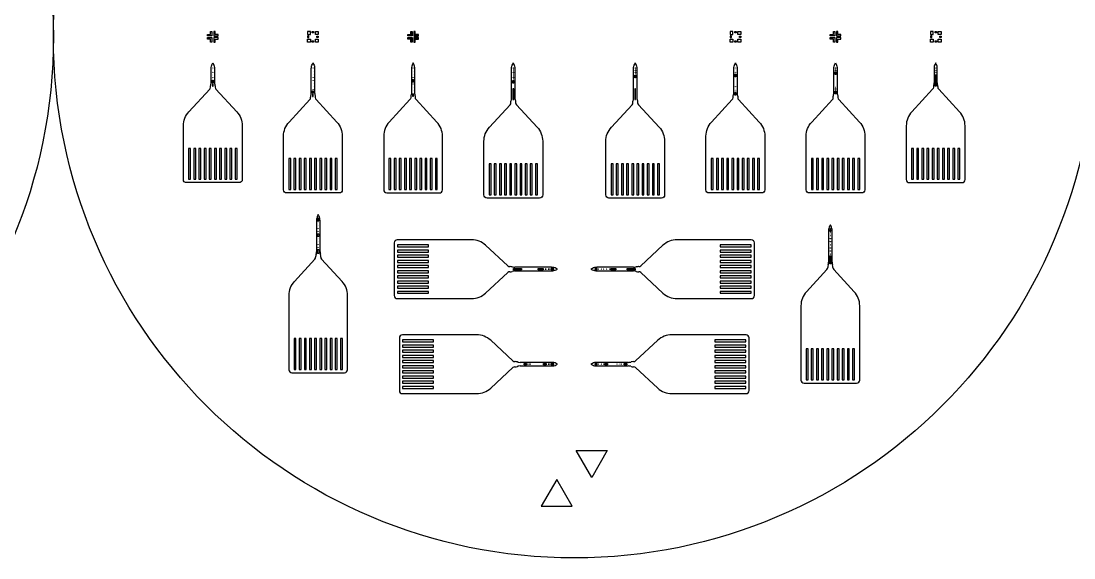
# Model space of a CAD drawing. Header units: millimetres. Extents: x 0 to 404, y 0 to 120.
# Drawn here: x 198.9 to 300.9, y 0 to 52 of the extents above; entities that cross this region are included whole.
import ezdxf

# ---------------------------------------------------------------- set-up
doc = ezdxf.new("R2010")
doc.units = ezdxf.units.MM
for name, color, linetype in [('2nd Metal', 220, 'Continuous'), ('Aligner3', 210, 'Continuous'), ('PI', 4, 'Continuous')]:
    doc.layers.add(name, color=color, linetype=linetype)

msp = doc.modelspace()

# ---------------------------------------------------------------- hatches: boundary and pattern name
at = {"layer": 'Aligner3'}
h = msp.add_hatch(color=256, dxfattribs=at)
h.dxf.hatch_style = 1
h.paths.add_polyline_path([(237.09, 51.02), (236.96, 51.02), (236.96, 50.58), (237.39, 50.58), (237.39, 50.72), (237.09, 50.72)])
h.paths.add_polyline_path([(236.79, 51.02), (236.66, 51.02), (236.66, 50.72), (236.36, 50.72), (236.36, 50.58), (236.79, 50.58)])
h.paths.add_polyline_path([(236.79, 50.42), (236.36, 50.42), (236.36, 50.28), (236.66, 50.28), (236.66, 49.98), (236.79, 49.98)])
h.paths.add_polyline_path([(237.39, 50.42), (236.96, 50.42), (236.96, 49.98), (237.09, 49.98), (237.09, 50.28), (237.39, 50.28)])

# ---------------------------------------------------------------- linework, layer by layer
at = {"layer": '2nd Metal'}
msp.add_circle((151.5, 50.5), 50.5, dxfattribs=at)
at = {"layer": 'Aligner3'}
for points in [[(217.24, 51.02), (217.37, 51.02), (217.37, 50.58), (216.94, 50.58), (216.94, 50.72), (217.24, 50.72)], [(217.37, 49.98), (217.24, 49.98), (217.24, 50.28), (216.94, 50.28), (216.94, 50.42), (217.37, 50.42)], [(217.97, 50.58), (217.97, 50.72), (217.67, 50.72), (217.67, 51.02), (217.54, 51.02), (217.54, 50.58)], [(217.54, 49.98), (217.67, 49.98), (217.67, 50.28), (217.97, 50.28), (217.97, 50.42), (217.54, 50.42)], [(226.65, 51.02), (226.65, 50.73), (226.93, 50.73), (226.93, 51.02)], [(226.78, 50.57), (226.65, 50.57), (226.65, 50.43), (226.78, 50.43)], [(226.65, 49.98), (226.65, 50.27), (226.93, 50.27), (226.93, 49.98)], [(227.1, 50.88), (227.1, 51.02), (227.23, 51.02), (227.23, 50.88)], [(227.17, 49.98), (227.1, 49.98), (227.1, 50.12), (227.23, 50.12), (227.23, 49.98)], [(227.68, 51.02), (227.68, 50.73), (227.4, 50.73), (227.4, 51.02)], [(227.68, 49.98), (227.4, 49.98), (227.4, 50.27), (227.68, 50.27)], [(227.55, 50.57), (227.68, 50.57), (227.68, 50.43), (227.55, 50.43)], [(236.66, 51.02), (236.79, 51.02), (236.79, 50.58), (236.36, 50.58), (236.36, 50.72), (236.66, 50.72)], [(236.79, 49.98), (236.66, 49.98), (236.66, 50.28), (236.36, 50.28), (236.36, 50.42), (236.79, 50.42)], [(237.39, 50.58), (237.39, 50.72), (237.09, 50.72), (237.09, 51.02), (236.96, 51.02), (236.96, 50.58)], [(236.96, 49.98), (237.09, 49.98), (237.09, 50.28), (237.39, 50.28), (237.39, 50.42), (236.96, 50.42)], [(267.61, 51.02), (267.61, 50.73), (267.89, 50.73), (267.89, 51.02)], [(267.74, 50.57), (267.61, 50.57), (267.61, 50.43), (267.74, 50.43)], [(267.61, 49.98), (267.61, 50.27), (267.89, 50.27), (267.89, 49.98)], [(268.06, 50.88), (268.06, 51.02), (268.19, 51.02), (268.19, 50.88)], [(268.12, 49.98), (268.06, 49.98), (268.06, 50.12), (268.19, 50.12), (268.19, 49.98)], [(268.64, 51.02), (268.64, 50.73), (268.36, 50.73), (268.36, 51.02)], [(268.64, 49.98), (268.36, 49.98), (268.36, 50.27), (268.64, 50.27)], [(268.51, 50.57), (268.64, 50.57), (268.64, 50.43), (268.51, 50.43)], [(277.62, 51.02), (277.75, 51.02), (277.75, 50.58), (277.32, 50.58), (277.32, 50.72), (277.62, 50.72)], [(277.75, 49.98), (277.62, 49.98), (277.62, 50.28), (277.32, 50.28), (277.32, 50.42), (277.75, 50.42)], [(278.35, 50.58), (278.35, 50.72), (278.05, 50.72), (278.05, 51.02), (277.92, 51.02), (277.92, 50.58)], [(277.92, 49.98), (278.05, 49.98), (278.05, 50.28), (278.35, 50.28), (278.35, 50.42), (277.92, 50.42)], [(287.03, 51.02), (287.03, 50.73), (287.31, 50.73), (287.31, 51.02)], [(287.16, 50.57), (287.03, 50.57), (287.03, 50.43), (287.16, 50.43)], [(287.03, 49.98), (287.03, 50.27), (287.31, 50.27), (287.31, 49.98)], [(287.48, 50.88), (287.48, 51.02), (287.61, 51.02), (287.61, 50.88)], [(287.55, 49.98), (287.48, 49.98), (287.48, 50.12), (287.61, 50.12), (287.61, 49.98)], [(288.06, 51.02), (288.06, 50.73), (287.78, 50.73), (287.78, 51.02)], [(288.06, 49.98), (287.78, 49.98), (287.78, 50.27), (288.06, 50.27)], [(287.93, 50.57), (288.06, 50.57), (288.06, 50.43), (287.93, 50.43)], [(255.7, 10.4), (254.2, 7.8), (252.7, 10.4)], [(252.3, 5), (250.8, 7.6), (249.3, 5)]]:
    msp.add_lwpolyline(points, close=True, dxfattribs=at)
at = {"layer": 'PI'}
for p, q in [((227.5, 32.7), (227.5, 29.65)), ((227.67, 33.29), (227.6, 33.15)), ((227.74, 33.15), (227.67, 33.29)), ((227.85, 29.65), (227.85, 32.7)), ((277.15, 31.7), (277.15, 28.65)), ((277.33, 32.29), (277.26, 32.15)), ((277.4, 32.15), (277.33, 32.29)), ((277.5, 28.65), (277.5, 31.7)), ((242.54, 30.83), (235.34, 30.83)), ((269.66, 30.83), (262.46, 30.83)), ((235.04, 30.53), (235.04, 25.43)), ((246.05, 28.31), (243.9, 30.3)), ((261.1, 30.3), (258.95, 28.31)), ((269.96, 25.43), (269.96, 30.53)), ((227.34, 28.95), (225.36, 26.79)), ((227.42, 29.17), (227.42, 29.15)), ((227.47, 29.43), (227.46, 29.39)), ((227.89, 29.39), (227.88, 29.43)), ((227.92, 29.15), (227.92, 29.17)), ((229.99, 26.8), (228, 28.95)), ((243.9, 25.67), (246.05, 27.65)), ((246.27, 28.23), (246.25, 28.23)), ((246.25, 27.73), (246.27, 27.73)), ((246.53, 28.19), (246.5, 28.2)), ((246.5, 27.77), (246.53, 27.78)), ((250.3, 28.16), (246.75, 28.16)), ((246.75, 27.81), (250.3, 27.81)), ((250.89, 27.98), (250.75, 28.05)), ((250.75, 27.91), (250.89, 27.98)), ((254.25, 28.05), (254.11, 27.98)), ((254.11, 27.98), (254.25, 27.91)), ((258.25, 28.16), (254.7, 28.16)), ((254.7, 27.81), (258.25, 27.81)), ((258.5, 28.2), (258.47, 28.19)), ((258.47, 27.78), (258.5, 27.77)), ((258.75, 28.23), (258.73, 28.23)), ((258.73, 27.73), (258.75, 27.73)), ((258.95, 27.65), (261.1, 25.67)), ((277, 27.95), (275.01, 25.79)), ((277.08, 28.17), (277.08, 28.15)), ((277.12, 28.43), (277.11, 28.39)), ((277.54, 28.39), (277.53, 28.43)), ((277.58, 28.15), (277.58, 28.17)), ((279.64, 25.8), (277.66, 27.95)), ((224.82, 25.44), (224.82, 18.24)), ((230.52, 18.24), (230.52, 25.44)), ((235.34, 25.13), (242.54, 25.13)), ((262.46, 25.13), (269.66, 25.13)), ((274.48, 24.44), (274.48, 17.24)), ((280.18, 17.24), (280.18, 24.44)), ((243.04, 21.62), (235.84, 21.62)), ((269.16, 21.62), (261.96, 21.62)), ((235.54, 21.32), (235.54, 16.22)), ((246.55, 19.1), (244.4, 21.09)), ((260.6, 21.09), (258.45, 19.1)), ((269.46, 16.22), (269.46, 21.32)), ((244.4, 16.46), (246.55, 18.44)), ((246.77, 19.02), (246.75, 19.02)), ((246.75, 18.52), (246.77, 18.52)), ((247.03, 18.98), (247, 18.99)), ((247, 18.56), (247.03, 18.57)), ((250.3, 18.95), (247.25, 18.95)), ((247.25, 18.6), (250.3, 18.6)), ((250.89, 18.77), (250.75, 18.84)), ((250.75, 18.7), (250.89, 18.77)), ((254.25, 18.84), (254.11, 18.77)), ((254.11, 18.77), (254.25, 18.7)), ((257.75, 18.95), (254.7, 18.95)), ((254.7, 18.6), (257.75, 18.6)), ((258, 18.99), (257.97, 18.98)), ((257.97, 18.57), (258, 18.56)), ((258.25, 19.02), (258.23, 19.02)), ((258.23, 18.52), (258.25, 18.52)), ((258.45, 18.44), (260.6, 16.46)), ((225.12, 17.94), (230.22, 17.94)), ((274.78, 16.94), (279.88, 16.94)), ((235.84, 15.92), (243.04, 15.92)), ((261.96, 15.92), (269.16, 15.92))]:
    msp.add_line(p, q, dxfattribs=at)
for points in [[(217.68, 45.61, 0.189272), (217.76, 45.41), (219.77, 43.24, -0.189272), (220.31, 41.88), (220.31, 36.67, -0.414214), (220, 36.37), (214.91, 36.37, -0.414214), (214.6, 36.67), (214.6, 41.87, -0.188939), (215.14, 43.23), (217.15, 45.41, 0.188939), (217.23, 45.61), (217.23, 45.63, -0.063678), (217.25, 45.82), (217.27, 45.88, 0.063678), (217.29, 46.07), (217.29, 47.42, -0.116434), (217.4, 47.86), (217.45, 47.97), (217.51, 47.86, -0.116434), (217.62, 47.42), (217.62, 46.07, 0.063678), (217.64, 45.88), (217.66, 45.82, -0.063678), (217.68, 45.63)], [(227.39, 44.61, 0.189272), (227.47, 44.41), (229.48, 42.24, -0.189272), (230.01, 40.88), (230.01, 35.67, -0.414214), (229.71, 35.37), (224.62, 35.37, -0.414214), (224.31, 35.67), (224.31, 40.87, -0.188939), (224.85, 42.23), (226.86, 44.41, 0.188939), (226.94, 44.61), (226.94, 44.63, -0.063678), (226.96, 44.82), (226.98, 44.88, 0.063678), (227, 45.07), (227, 47.42, -0.116434), (227.11, 47.86), (227.17, 47.97), (227.22, 47.86, -0.116434), (227.33, 47.42), (227.33, 45.07, 0.063678), (227.35, 44.88), (227.37, 44.82, -0.063678), (227.39, 44.63)], [(239.72, 35.67), (239.72, 40.88, 0.189272), (239.19, 42.24), (237.18, 44.41, -0.189272), (237.1, 44.61), (237.1, 44.63, 0.063678), (237.08, 44.82), (237.06, 44.88, -0.063678), (237.04, 45.07), (237.04, 47.42, 0.116434), (236.93, 47.86), (236.88, 47.97), (236.82, 47.86, 0.116434), (236.71, 47.42), (236.71, 45.07, -0.063678), (236.69, 44.88), (236.67, 44.82, 0.063678), (236.65, 44.63), (236.65, 44.61, -0.188939), (236.57, 44.41), (234.56, 42.23, 0.188939), (234.03, 40.87), (234.03, 35.67, 0.414214), (234.32, 35.37), (239.42, 35.37, 0.414214)], [(246.81, 44.11, 0.189272), (246.89, 43.91), (248.9, 41.74, -0.189272), (249.44, 40.38), (249.44, 35.17, -0.414214), (249.13, 34.87), (244.04, 34.87, -0.414214), (243.74, 35.17), (243.74, 40.37, -0.188939), (244.27, 41.73), (246.28, 43.91, 0.188939), (246.36, 44.11), (246.36, 44.13, -0.063678), (246.38, 44.32), (246.4, 44.38, 0.063678), (246.42, 44.57), (246.42, 47.42, -0.116434), (246.53, 47.86), (246.59, 47.97), (246.64, 47.86, -0.116434), (246.75, 47.42), (246.75, 44.57, 0.063678), (246.77, 44.38), (246.79, 44.32, -0.063678), (246.81, 44.13)], [(258.64, 44.11, 0.189272), (258.72, 43.91), (260.73, 41.74, -0.189272), (261.26, 40.38), (261.26, 35.17, -0.414214), (260.96, 34.87), (255.86, 34.87, -0.414214), (255.56, 35.17), (255.56, 40.37, -0.188939), (256.1, 41.73), (258.11, 43.91, 0.188939), (258.19, 44.11), (258.19, 44.13, -0.063678), (258.21, 44.32), (258.23, 44.38, 0.063678), (258.25, 44.57), (258.25, 47.42, -0.116434), (258.36, 47.86), (258.42, 47.97), (258.47, 47.86, -0.116434), (258.57, 47.42), (258.57, 44.57, 0.063678), (258.6, 44.38), (258.62, 44.32, -0.063678), (258.64, 44.13)], [(268.35, 44.61, 0.189272), (268.43, 44.41), (270.44, 42.24, -0.189272), (270.97, 40.88), (270.97, 35.67, -0.414214), (270.67, 35.37), (265.57, 35.37, -0.414214), (265.27, 35.67), (265.27, 40.87, -0.188939), (265.81, 42.23), (267.82, 44.41, 0.188939), (267.9, 44.61), (267.9, 44.63, -0.063678), (267.92, 44.82), (267.94, 44.88, 0.063678), (267.96, 45.07), (267.96, 47.42, -0.116434), (268.07, 47.86), (268.12, 47.97), (268.18, 47.86, -0.116434), (268.29, 47.42), (268.29, 45.07, 0.063678), (268.31, 44.88), (268.33, 44.82, -0.063678), (268.35, 44.63)], [(278.06, 44.61, 0.189272), (278.14, 44.41), (280.15, 42.24, -0.189272), (280.68, 40.88), (280.68, 35.67, -0.414214), (280.38, 35.37), (275.29, 35.37, -0.414214), (274.98, 35.67), (274.98, 40.87, -0.188939), (275.52, 42.23), (277.53, 44.41, 0.188939), (277.61, 44.61), (277.61, 44.63, -0.063678), (277.63, 44.82), (277.65, 44.88, 0.063678), (277.67, 45.07), (277.67, 47.42, -0.116434), (277.78, 47.86), (277.83, 47.97), (277.89, 47.86, -0.116434), (278, 47.42), (278, 45.07, 0.063678), (278.02, 44.88), (278.04, 44.82, -0.063678), (278.06, 44.63)], [(287.77, 45.61), (287.77, 45.63, 0.063678), (287.75, 45.82), (287.73, 45.88, -0.063678), (287.7, 46.07), (287.7, 47.42, 0.116434), (287.6, 47.86), (287.55, 47.97), (287.49, 47.86, 0.116434), (287.38, 47.42), (287.38, 46.07, -0.063678), (287.36, 45.88), (287.34, 45.82, 0.063678), (287.32, 45.63), (287.32, 45.61, -0.188939), (287.24, 45.41), (285.23, 43.23, 0.188939), (284.69, 41.87), (284.69, 36.67, 0.414214), (285, 36.37), (290.09, 36.37, 0.414214), (290.39, 36.67), (290.39, 41.88, 0.189272), (289.86, 43.24), (287.85, 45.41, -0.189272)], [(227.73, 32.7, 0.059908), (227.7, 32.91), (227.64, 32.91, 0.059908), (227.62, 32.7), (227.62, 32.67), (227.73, 32.67)], [(277.38, 31.7, 0.059908), (277.36, 31.91), (277.3, 31.91, 0.059908), (277.27, 31.7), (277.27, 31.67), (277.38, 31.67)], [(250.27, 27.93), (250.3, 27.93, 0.059908), (250.51, 27.95), (250.51, 28.01, 0.059908), (250.3, 28.04), (250.27, 28.04)], [(254.73, 28.04), (254.7, 28.04, 0.059908), (254.49, 28.01), (254.49, 27.95, 0.059908), (254.7, 27.93), (254.73, 27.93)], [(250.27, 18.72), (250.3, 18.72, 0.059908), (250.51, 18.74), (250.51, 18.8, 0.059908), (250.3, 18.83), (250.27, 18.83)], [(254.73, 18.83), (254.7, 18.83, 0.059908), (254.49, 18.8), (254.49, 18.74, 0.059908), (254.7, 18.72), (254.73, 18.72)]]:
    msp.add_lwpolyline(points, format="xyb", close=True, dxfattribs=at)
for points in [[(217.46, 47.47), (217.46, 47.48), (217.47, 47.48), (217.47, 47.47)], [(217.46, 47.32), (217.46, 47.33), (217.47, 47.33), (217.47, 47.32)], [(217.46, 47.17), (217.46, 47.18), (217.47, 47.18), (217.47, 47.17)], [(217.46, 47.02), (217.46, 47.03), (217.47, 47.03), (217.47, 47.02)], [(227.17, 47.47), (227.17, 47.48), (227.18, 47.48), (227.18, 47.47)], [(227.17, 47.17), (227.17, 47.18), (227.18, 47.18), (227.18, 47.17)], [(236.88, 47.47), (236.88, 47.48), (236.89, 47.48), (236.89, 47.47)], [(236.88, 47.17), (236.88, 47.18), (236.89, 47.18), (236.89, 47.17)], [(246.59, 47.47), (246.59, 47.48), (246.6, 47.48), (246.6, 47.47)], [(246.59, 47.32), (246.59, 47.33), (246.6, 47.33), (246.6, 47.32)], [(246.59, 47.17), (246.59, 47.18), (246.6, 47.18), (246.6, 47.17)], [(246.59, 47.02), (246.59, 47.03), (246.6, 47.03), (246.6, 47.02)], [(258.42, 47.47), (258.42, 47.48), (258.43, 47.48), (258.43, 47.47)], [(258.42, 47.39), (258.42, 47.4), (258.43, 47.4), (258.43, 47.39)], [(258.42, 47.32), (258.42, 47.33), (258.43, 47.33), (258.43, 47.32)], [(258.42, 47.24), (258.42, 47.25), (258.43, 47.25), (258.43, 47.24)], [(258.42, 47.17), (258.42, 47.18), (258.43, 47.18), (258.43, 47.17)], [(258.42, 47.09), (258.42, 47.1), (258.43, 47.1), (258.43, 47.09)], [(258.42, 47.02), (258.42, 47.03), (258.43, 47.03), (258.43, 47.02)], [(268.13, 47.47), (268.13, 47.48), (268.14, 47.48), (268.14, 47.47)], [(268.13, 47.32), (268.13, 47.33), (268.14, 47.33), (268.14, 47.32)], [(268.13, 47.17), (268.13, 47.18), (268.14, 47.18), (268.14, 47.17)], [(268.13, 47.02), (268.13, 47.03), (268.14, 47.03), (268.14, 47.02)], [(277.8, 47.1), (277.88, 47.1), (277.88, 46.85), (277.8, 46.85)], [(277.84, 47.47), (277.84, 47.48), (277.85, 47.48), (277.85, 47.47)], [(277.84, 47.39), (277.84, 47.4), (277.85, 47.4), (277.85, 47.39)], [(277.84, 47.32), (277.84, 47.33), (277.85, 47.33), (277.85, 47.32)], [(277.84, 47.24), (277.84, 47.25), (277.85, 47.25), (277.85, 47.24)], [(287.55, 47.48), (287.56, 47.48), (287.56, 47.47), (287.55, 47.47)], [(287.55, 47.4), (287.56, 47.4), (287.56, 47.39), (287.55, 47.39)], [(287.55, 47.33), (287.56, 47.33), (287.56, 47.32), (287.55, 47.32)], [(287.55, 47.25), (287.56, 47.25), (287.56, 47.24), (287.55, 47.24)], [(287.55, 47.18), (287.56, 47.18), (287.56, 47.17), (287.55, 47.17)], [(287.55, 47.1), (287.56, 47.1), (287.56, 47.09), (287.55, 47.09)], [(287.55, 47.03), (287.56, 47.03), (287.56, 47.02), (287.55, 47.02)], [(217.41, 46.05), (217.41, 46.3), (217.49, 46.3), (217.49, 46.05)], [(217.41, 45.98), (217.41, 45.73), (217.49, 45.73), (217.49, 45.98)], [(217.46, 46.87), (217.46, 46.88), (217.47, 46.88), (217.47, 46.87)], [(217.46, 46.72), (217.46, 46.73), (217.47, 46.73), (217.47, 46.72)], [(217.46, 46.57), (217.46, 46.58), (217.47, 46.58), (217.47, 46.57)], [(217.46, 46.42), (217.46, 46.43), (217.47, 46.43), (217.47, 46.42)], [(227.17, 46.87), (227.17, 46.88), (227.18, 46.88), (227.18, 46.87)], [(227.17, 46.57), (227.17, 46.58), (227.18, 46.58), (227.18, 46.57)], [(227.17, 46.27), (227.17, 46.28), (227.18, 46.28), (227.18, 46.27)], [(227.17, 45.97), (227.17, 45.98), (227.18, 45.98), (227.18, 45.97)], [(236.83, 46.1), (236.83, 46.35), (236.91, 46.35), (236.91, 46.1)], [(236.88, 46.87), (236.88, 46.88), (236.89, 46.88), (236.89, 46.87)], [(236.88, 46.57), (236.88, 46.58), (236.89, 46.58), (236.89, 46.57)], [(246.55, 46), (246.55, 46.25), (246.63, 46.25), (246.63, 46)], [(246.59, 46.87), (246.59, 46.88), (246.6, 46.88), (246.6, 46.87)], [(246.59, 46.72), (246.59, 46.73), (246.6, 46.73), (246.6, 46.72)], [(246.59, 46.57), (246.59, 46.58), (246.6, 46.58), (246.6, 46.57)], [(246.59, 46.42), (246.59, 46.43), (246.6, 46.43), (246.6, 46.42)], [(258.37, 46.52), (258.37, 46.77), (258.45, 46.77), (258.45, 46.52)], [(258.42, 46.94), (258.42, 46.95), (258.43, 46.95), (258.43, 46.94)], [(268.08, 46.63), (268.08, 46.88), (268.16, 46.88), (268.16, 46.63)], [(287.5, 46.57), (287.5, 46.82), (287.58, 46.82), (287.58, 46.57)], [(287.5, 45.73), (287.5, 46.45), (287.58, 46.45), (287.58, 45.73)], [(287.55, 46.95), (287.56, 46.95), (287.56, 46.94), (287.55, 46.94)], [(227.12, 45.02), (227.12, 45.27), (227.2, 45.27), (227.2, 45.02)], [(227.12, 44.97), (227.12, 44.72), (227.2, 44.72), (227.2, 44.97)], [(227.17, 45.67), (227.17, 45.68), (227.18, 45.68), (227.18, 45.67)], [(227.17, 45.37), (227.17, 45.38), (227.18, 45.38), (227.18, 45.37)], [(236.83, 44.93), (236.83, 44.73), (236.91, 44.73), (236.91, 44.93)], [(236.88, 45.92), (236.88, 45.93), (236.89, 45.93), (236.89, 45.92)], [(236.88, 45.62), (236.88, 45.63), (236.89, 45.63), (236.89, 45.62)], [(236.88, 45.32), (236.88, 45.33), (236.89, 45.33), (236.89, 45.32)], [(236.88, 45.02), (236.88, 45.03), (236.89, 45.03), (236.89, 45.02)], [(246.55, 44.43), (246.63, 44.43), (246.63, 45.46), (246.55, 45.46)], [(258.37, 44.43), (258.45, 44.43), (258.45, 45.46), (258.37, 45.46)], [(268.08, 45.1), (268.16, 45.1), (268.16, 44.85), (268.08, 44.85)], [(268.13, 45.69), (268.13, 45.7), (268.14, 45.7), (268.14, 45.69)], [(268.13, 45.54), (268.13, 45.55), (268.14, 45.55), (268.14, 45.54)], [(268.13, 45.39), (268.13, 45.4), (268.14, 45.4), (268.14, 45.39)], [(268.13, 45.24), (268.13, 45.25), (268.14, 45.25), (268.14, 45.24)], [(277.8, 45.22), (277.88, 45.22), (277.88, 44.97), (277.8, 44.97)], [(277.84, 45.58), (277.84, 45.59), (277.85, 45.59), (277.85, 45.58)], [(277.84, 45.51), (277.84, 45.52), (277.85, 45.52), (277.85, 45.51)], [(277.84, 45.43), (277.84, 45.44), (277.85, 45.44), (277.85, 45.43)], [(277.84, 45.36), (277.84, 45.37), (277.85, 45.37), (277.85, 45.36)], [(215.11, 36.69), (215.3, 36.69), (215.3, 39.69), (215.11, 39.69)], [(215.61, 36.69), (215.8, 36.69), (215.8, 39.69), (215.61, 39.69)], [(216.11, 36.69), (216.3, 36.69), (216.3, 39.69), (216.11, 39.69)], [(216.61, 36.69), (216.8, 36.69), (216.8, 39.69), (216.61, 39.69)], [(217.11, 36.69), (217.3, 36.69), (217.3, 39.69), (217.11, 39.69)], [(217.61, 36.69), (217.8, 36.69), (217.8, 39.69), (217.61, 39.69)], [(218.11, 36.69), (218.3, 36.69), (218.3, 39.69), (218.11, 39.69)], [(218.61, 36.69), (218.8, 36.69), (218.8, 39.69), (218.61, 39.69)], [(219.11, 36.69), (219.3, 36.69), (219.3, 39.69), (219.11, 39.69)], [(219.61, 36.69), (219.8, 36.69), (219.8, 39.69), (219.61, 39.69)], [(285.39, 36.69), (285.39, 39.69), (285.2, 39.69), (285.2, 36.69)], [(285.89, 36.69), (285.89, 39.69), (285.7, 39.69), (285.7, 36.69)], [(286.39, 36.69), (286.39, 39.69), (286.2, 39.69), (286.2, 36.69)], [(286.89, 36.69), (286.89, 39.69), (286.7, 39.69), (286.7, 36.69)], [(287.39, 36.69), (287.39, 39.69), (287.2, 39.69), (287.2, 36.69)], [(287.89, 36.69), (287.89, 39.69), (287.7, 39.69), (287.7, 36.69)], [(288.39, 36.69), (288.39, 39.69), (288.2, 39.69), (288.2, 36.69)], [(288.89, 36.69), (288.89, 39.69), (288.7, 39.69), (288.7, 36.69)], [(289.39, 36.69), (289.39, 39.69), (289.2, 39.69), (289.2, 36.69)], [(289.89, 36.69), (289.89, 39.69), (289.7, 39.69), (289.7, 36.69)], [(224.82, 35.69), (225.01, 35.69), (225.01, 38.69), (224.82, 38.69)], [(225.32, 35.69), (225.51, 35.69), (225.51, 38.69), (225.32, 38.69)], [(225.82, 35.69), (226.01, 35.69), (226.01, 38.69), (225.82, 38.69)], [(226.32, 35.69), (226.51, 35.69), (226.51, 38.69), (226.32, 38.69)], [(226.82, 35.69), (227.01, 35.69), (227.01, 38.69), (226.82, 38.69)], [(227.32, 35.69), (227.51, 35.69), (227.51, 38.69), (227.32, 38.69)], [(227.82, 35.69), (228.01, 35.69), (228.01, 38.69), (227.82, 38.69)], [(228.32, 35.69), (228.51, 35.69), (228.51, 38.69), (228.32, 38.69)], [(228.82, 35.69), (229.01, 35.69), (229.01, 38.69), (228.82, 38.69)], [(229.32, 35.69), (229.51, 35.69), (229.51, 38.69), (229.32, 38.69)], [(234.53, 35.69), (234.72, 35.69), (234.72, 38.69), (234.53, 38.69)], [(235.03, 35.69), (235.22, 35.69), (235.22, 38.69), (235.03, 38.69)], [(235.53, 35.69), (235.72, 35.69), (235.72, 38.69), (235.53, 38.69)], [(236.03, 35.69), (236.22, 35.69), (236.22, 38.69), (236.03, 38.69)], [(236.53, 35.69), (236.72, 35.69), (236.72, 38.69), (236.53, 38.69)], [(237.03, 35.69), (237.22, 35.69), (237.22, 38.69), (237.03, 38.69)], [(237.53, 35.69), (237.72, 35.69), (237.72, 38.69), (237.53, 38.69)], [(238.03, 35.69), (238.22, 35.69), (238.22, 38.69), (238.03, 38.69)], [(238.53, 35.69), (238.72, 35.69), (238.72, 38.69), (238.53, 38.69)], [(239.03, 35.69), (239.22, 35.69), (239.22, 38.69), (239.03, 38.69)], [(244.43, 35.19), (244.43, 38.19), (244.24, 38.19), (244.24, 35.19)], [(244.93, 35.19), (244.93, 38.19), (244.74, 38.19), (244.74, 35.19)], [(245.43, 35.19), (245.43, 38.19), (245.24, 38.19), (245.24, 35.19)], [(245.93, 35.19), (245.93, 38.19), (245.74, 38.19), (245.74, 35.19)], [(246.43, 35.19), (246.43, 38.19), (246.24, 38.19), (246.24, 35.19)], [(246.93, 35.19), (246.93, 38.19), (246.74, 38.19), (246.74, 35.19)], [(247.43, 35.19), (247.43, 38.19), (247.24, 38.19), (247.24, 35.19)], [(247.93, 35.19), (247.93, 38.19), (247.74, 38.19), (247.74, 35.19)], [(248.43, 35.19), (248.43, 38.19), (248.24, 38.19), (248.24, 35.19)], [(248.93, 35.19), (248.93, 38.19), (248.74, 38.19), (248.74, 35.19)], [(256.26, 35.19), (256.26, 38.19), (256.07, 38.19), (256.07, 35.19)], [(256.76, 35.19), (256.76, 38.19), (256.57, 38.19), (256.57, 35.19)], [(257.26, 35.19), (257.26, 38.19), (257.07, 38.19), (257.07, 35.19)], [(257.76, 35.19), (257.76, 38.19), (257.57, 38.19), (257.57, 35.19)], [(258.26, 35.19), (258.26, 38.19), (258.07, 38.19), (258.07, 35.19)], [(258.76, 35.19), (258.76, 38.19), (258.57, 38.19), (258.57, 35.19)], [(259.26, 35.19), (259.26, 38.19), (259.07, 38.19), (259.07, 35.19)], [(259.76, 35.19), (259.76, 38.19), (259.57, 38.19), (259.57, 35.19)], [(260.26, 35.19), (260.26, 38.19), (260.07, 38.19), (260.07, 35.19)], [(260.76, 35.19), (260.76, 38.19), (260.57, 38.19), (260.57, 35.19)], [(265.97, 35.69), (265.97, 38.69), (265.78, 38.69), (265.78, 35.69)], [(266.47, 35.69), (266.47, 38.69), (266.28, 38.69), (266.28, 35.69)], [(266.97, 35.69), (266.97, 38.69), (266.78, 38.69), (266.78, 35.69)], [(267.47, 35.69), (267.47, 38.69), (267.28, 38.69), (267.28, 35.69)], [(267.97, 35.69), (267.97, 38.69), (267.78, 38.69), (267.78, 35.69)], [(268.47, 35.69), (268.47, 38.69), (268.28, 38.69), (268.28, 35.69)], [(268.97, 35.69), (268.97, 38.69), (268.78, 38.69), (268.78, 35.69)], [(269.47, 35.69), (269.47, 38.69), (269.28, 38.69), (269.28, 35.69)], [(269.97, 35.69), (269.97, 38.69), (269.78, 38.69), (269.78, 35.69)], [(270.47, 35.69), (270.47, 38.69), (270.28, 38.69), (270.28, 35.69)], [(275.68, 35.69), (275.68, 38.69), (275.49, 38.69), (275.49, 35.69)], [(276.18, 35.69), (276.18, 38.69), (275.99, 38.69), (275.99, 35.69)], [(276.68, 35.69), (276.68, 38.69), (276.49, 38.69), (276.49, 35.69)], [(277.18, 35.69), (277.18, 38.69), (276.99, 38.69), (276.99, 35.69)], [(277.68, 35.69), (277.68, 38.69), (277.49, 38.69), (277.49, 35.69)], [(278.18, 35.69), (278.18, 38.69), (277.99, 38.69), (277.99, 35.69)], [(278.68, 35.69), (278.68, 38.69), (278.49, 38.69), (278.49, 35.69)], [(279.18, 35.69), (279.18, 38.69), (278.99, 38.69), (278.99, 35.69)], [(279.68, 35.69), (279.68, 38.69), (279.49, 38.69), (279.49, 35.69)], [(280.18, 35.69), (280.18, 38.69), (279.99, 38.69), (279.99, 35.69)], [(227.68, 32.55), (227.68, 32.53), (227.66, 32.53), (227.66, 32.55)], [(227.68, 32.25), (227.68, 32.23), (227.66, 32.23), (227.66, 32.25)], [(227.68, 31.95), (227.68, 31.93), (227.66, 31.93), (227.66, 31.95)], [(227.62, 31.41), (227.73, 31.41), (227.73, 31.16), (227.62, 31.16)], [(227.68, 31.65), (227.68, 31.63), (227.66, 31.63), (227.66, 31.65)], [(227.66, 31), (227.68, 31), (227.68, 30.98), (227.66, 30.98)], [(227.66, 30.7), (227.68, 30.7), (227.68, 30.68), (227.66, 30.68)], [(277.34, 31.55), (277.34, 31.53), (277.32, 31.53), (277.32, 31.55)], [(277.32, 31.25), (277.34, 31.25), (277.34, 31.23), (277.32, 31.23)], [(277.32, 30.95), (277.34, 30.95), (277.34, 30.93), (277.32, 30.93)], [(277.32, 30.65), (277.34, 30.65), (277.34, 30.63), (277.32, 30.63)], [(227.62, 29.9), (227.73, 29.9), (227.73, 29.5), (227.62, 29.5)], [(227.66, 30.4), (227.68, 30.4), (227.68, 30.38), (227.66, 30.38)], [(227.66, 30.1), (227.68, 30.1), (227.68, 30.08), (227.66, 30.08)], [(235.36, 30.33), (235.36, 30.14), (238.36, 30.14), (238.36, 30.33)], [(235.36, 29.83), (235.36, 29.64), (238.36, 29.64), (238.36, 29.83)], [(269.64, 30.14), (269.64, 30.33), (266.64, 30.33), (266.64, 30.14)], [(269.64, 29.64), (269.64, 29.83), (266.64, 29.83), (266.64, 29.64)], [(277.32, 30.35), (277.34, 30.35), (277.34, 30.33), (277.32, 30.33)], [(277.32, 30.05), (277.34, 30.05), (277.34, 30.03), (277.32, 30.03)], [(277.32, 29.75), (277.34, 29.75), (277.34, 29.73), (277.32, 29.73)], [(235.36, 29.33), (235.36, 29.14), (238.36, 29.14), (238.36, 29.33)], [(235.36, 28.83), (235.36, 28.64), (238.36, 28.64), (238.36, 28.83)], [(269.64, 29.14), (269.64, 29.33), (266.64, 29.33), (266.64, 29.14)], [(269.64, 28.64), (269.64, 28.83), (266.64, 28.83), (266.64, 28.64)], [(277.27, 29.28), (277.38, 29.28), (277.38, 28.5), (277.27, 28.5)], [(277.32, 29.45), (277.34, 29.45), (277.34, 29.43), (277.32, 29.43)], [(235.36, 28.33), (235.36, 28.14), (238.36, 28.14), (238.36, 28.33)], [(235.36, 27.83), (235.36, 27.64), (238.36, 27.64), (238.36, 27.83)], [(247.38, 28.04), (247.38, 27.93), (246.6, 27.93), (246.6, 28.04)], [(249.47, 28.04), (249.47, 27.93), (248.99, 27.93), (248.99, 28.04)], [(249.62, 27.99), (249.62, 27.97), (249.6, 27.97), (249.6, 27.99)], [(249.7, 27.99), (249.7, 27.97), (249.68, 27.97), (249.68, 27.99)], [(249.77, 27.99), (249.77, 27.97), (249.75, 27.97), (249.75, 27.99)], [(249.85, 27.99), (249.85, 27.97), (249.83, 27.97), (249.83, 27.99)], [(249.92, 27.99), (249.92, 27.97), (249.9, 27.97), (249.9, 27.99)], [(250, 27.99), (250, 27.97), (249.98, 27.97), (249.98, 27.99)], [(250.07, 27.99), (250.07, 27.97), (250.05, 27.97), (250.05, 27.99)], [(250.15, 27.99), (250.15, 27.97), (250.13, 27.97), (250.13, 27.99)], [(254.85, 27.97), (254.85, 27.99), (254.87, 27.99), (254.87, 27.97)], [(255, 27.97), (255, 27.99), (255.02, 27.99), (255.02, 27.97)], [(255.15, 27.97), (255.15, 27.99), (255.17, 27.99), (255.17, 27.97)], [(255.3, 27.97), (255.3, 27.99), (255.32, 27.99), (255.32, 27.97)], [(255.45, 27.97), (255.45, 27.99), (255.47, 27.99), (255.47, 27.97)], [(255.6, 27.97), (255.6, 27.99), (255.62, 27.99), (255.62, 27.97)], [(255.75, 27.97), (255.75, 27.99), (255.77, 27.99), (255.77, 27.97)], [(255.9, 27.97), (255.9, 27.99), (255.92, 27.99), (255.92, 27.97)], [(256.06, 27.93), (256.06, 28.04), (256.54, 28.04), (256.54, 27.93)], [(257.62, 27.93), (257.62, 28.04), (258.4, 28.04), (258.4, 27.93)], [(269.64, 28.14), (269.64, 28.33), (266.64, 28.33), (266.64, 28.14)], [(269.64, 27.64), (269.64, 27.83), (266.64, 27.83), (266.64, 27.64)], [(235.36, 27.33), (235.36, 27.14), (238.36, 27.14), (238.36, 27.33)], [(235.36, 26.83), (235.36, 26.64), (238.36, 26.64), (238.36, 26.83)], [(269.64, 27.14), (269.64, 27.33), (266.64, 27.33), (266.64, 27.14)], [(269.64, 26.64), (269.64, 26.83), (266.64, 26.83), (266.64, 26.64)], [(235.36, 26.33), (235.36, 26.14), (238.36, 26.14), (238.36, 26.33)], [(235.36, 25.83), (235.36, 25.64), (238.36, 25.64), (238.36, 25.83)], [(269.64, 26.14), (269.64, 26.33), (266.64, 26.33), (266.64, 26.14)], [(269.64, 25.64), (269.64, 25.83), (266.64, 25.83), (266.64, 25.64)], [(225.33, 21.26), (225.33, 18.26), (225.52, 18.26), (225.52, 21.26)], [(225.83, 21.26), (225.83, 18.26), (226.02, 18.26), (226.02, 21.26)], [(226.33, 21.26), (226.33, 18.26), (226.52, 18.26), (226.52, 21.26)], [(226.83, 21.26), (226.83, 18.26), (227.02, 18.26), (227.02, 21.26)], [(227.33, 21.26), (227.33, 18.26), (227.52, 18.26), (227.52, 21.26)], [(227.83, 21.26), (227.83, 18.26), (228.02, 18.26), (228.02, 21.26)], [(228.33, 21.26), (228.33, 18.26), (228.52, 18.26), (228.52, 21.26)], [(228.83, 21.26), (228.83, 18.26), (229.02, 18.26), (229.02, 21.26)], [(229.33, 21.26), (229.33, 18.26), (229.52, 18.26), (229.52, 21.26)], [(229.83, 21.26), (229.83, 18.26), (230.02, 18.26), (230.02, 21.26)], [(238.86, 21.12), (235.86, 21.12), (235.86, 20.93), (238.86, 20.93)], [(238.86, 20.62), (235.86, 20.62), (235.86, 20.43), (238.86, 20.43)], [(266.14, 20.93), (269.14, 20.93), (269.14, 21.12), (266.14, 21.12)], [(266.14, 20.43), (269.14, 20.43), (269.14, 20.62), (266.14, 20.62)], [(238.86, 20.12), (235.86, 20.12), (235.86, 19.93), (238.86, 19.93)], [(238.86, 19.62), (235.86, 19.62), (235.86, 19.43), (238.86, 19.43)], [(266.14, 19.93), (269.14, 19.93), (269.14, 20.12), (266.14, 20.12)], [(266.14, 19.43), (269.14, 19.43), (269.14, 19.62), (266.14, 19.62)], [(274.98, 20.26), (274.98, 17.26), (275.17, 17.26), (275.17, 20.26)], [(275.48, 20.26), (275.48, 17.26), (275.67, 17.26), (275.67, 20.26)], [(275.98, 20.26), (275.98, 17.26), (276.17, 17.26), (276.17, 20.26)], [(276.48, 20.26), (276.48, 17.26), (276.67, 17.26), (276.67, 20.26)], [(276.98, 20.26), (276.98, 17.26), (277.17, 17.26), (277.17, 20.26)], [(277.48, 20.26), (277.48, 17.26), (277.67, 17.26), (277.67, 20.26)], [(277.98, 20.26), (277.98, 17.26), (278.17, 17.26), (278.17, 20.26)], [(278.48, 20.26), (278.48, 17.26), (278.67, 17.26), (278.67, 20.26)], [(278.98, 20.26), (278.98, 17.26), (279.17, 17.26), (279.17, 20.26)], [(279.48, 20.26), (279.48, 17.26), (279.67, 17.26), (279.67, 20.26)], [(238.86, 19.12), (235.86, 19.12), (235.86, 18.93), (238.86, 18.93)], [(238.86, 18.62), (235.86, 18.62), (235.86, 18.43), (238.86, 18.43)], [(247.88, 18.83), (247.88, 18.72), (247.63, 18.72), (247.63, 18.83)], [(248.03, 18.78), (248.03, 18.76), (248.01, 18.76), (248.01, 18.78)], [(248.11, 18.78), (248.11, 18.76), (248.09, 18.76), (248.09, 18.78)], [(248.18, 18.78), (248.18, 18.76), (248.16, 18.76), (248.16, 18.78)], [(248.26, 18.78), (248.26, 18.76), (248.24, 18.76), (248.24, 18.78)], [(249.77, 18.83), (249.77, 18.72), (249.52, 18.72), (249.52, 18.83)], [(249.92, 18.78), (249.92, 18.76), (249.9, 18.76), (249.9, 18.78)], [(250, 18.78), (250, 18.76), (249.98, 18.76), (249.98, 18.78)], [(250.07, 18.78), (250.07, 18.76), (250.05, 18.76), (250.05, 18.78)], [(250.15, 18.78), (250.15, 18.76), (250.13, 18.76), (250.13, 18.78)], [(254.85, 18.76), (254.85, 18.78), (254.87, 18.78), (254.87, 18.76)], [(255, 18.76), (255, 18.78), (255.02, 18.78), (255.02, 18.76)], [(255.15, 18.76), (255.15, 18.78), (255.17, 18.78), (255.17, 18.76)], [(255.3, 18.76), (255.3, 18.78), (255.32, 18.78), (255.32, 18.76)], [(255.46, 18.72), (255.46, 18.83), (255.71, 18.83), (255.71, 18.72)], [(256.63, 18.76), (256.63, 18.78), (256.65, 18.78), (256.65, 18.76)], [(256.78, 18.76), (256.78, 18.78), (256.8, 18.78), (256.8, 18.76)], [(256.93, 18.76), (256.93, 18.78), (256.95, 18.78), (256.95, 18.76)], [(257.08, 18.76), (257.08, 18.78), (257.1, 18.78), (257.1, 18.76)], [(257.35, 18.72), (257.35, 18.83), (257.6, 18.83), (257.6, 18.72)], [(266.14, 18.93), (269.14, 18.93), (269.14, 19.12), (266.14, 19.12)], [(266.14, 18.43), (269.14, 18.43), (269.14, 18.62), (266.14, 18.62)], [(238.86, 18.12), (235.86, 18.12), (235.86, 17.93), (238.86, 17.93)], [(238.86, 17.62), (235.86, 17.62), (235.86, 17.43), (238.86, 17.43)], [(266.14, 17.93), (269.14, 17.93), (269.14, 18.12), (266.14, 18.12)], [(266.14, 17.43), (269.14, 17.43), (269.14, 17.62), (266.14, 17.62)], [(238.86, 17.12), (235.86, 17.12), (235.86, 16.93), (238.86, 16.93)], [(238.86, 16.62), (235.86, 16.62), (235.86, 16.43), (238.86, 16.43)], [(266.14, 16.93), (269.14, 16.93), (269.14, 17.12), (266.14, 17.12)], [(266.14, 16.43), (269.14, 16.43), (269.14, 16.62), (266.14, 16.62)]]:
    msp.add_lwpolyline(points, close=True, dxfattribs=at)
msp.add_circle((252.5, 50.5), 50.5, dxfattribs=at)
for centre, radius, start, end in [((228.5, 32.7), 1, 153.4349, 180), ((226.85, 32.7), 1, 360, 26.5651), ((278.15, 31.7), 1, 153.4349, 180), ((276.5, 31.7), 1, 360, 26.5651), ((235.34, 30.53), 0.3, 90, 180), ((242.54, 28.83), 2, 47.2029, 90), ((262.46, 28.83), 2, 90, 132.8708), ((269.66, 30.53), 0.3, 360, 90), ((226.73, 29.65), 0.77, 343.3008, 360), ((228.62, 29.65), 0.77, 180, 196.6992), ((227.12, 29.15), 0.3, 317.3063, 0), ((228.19, 29.17), 0.77, 163.3008, 180), ((227.15, 29.17), 0.77, 360, 16.6992), ((228.22, 29.15), 0.3, 180, 222.7673), ((276.38, 28.65), 0.77, 343.3008, 360), ((278.27, 28.65), 0.77, 180, 196.6992), ((246.25, 28.53), 0.3, 227.3063, 270), ((246.25, 27.43), 0.3, 90, 132.7673), ((246.27, 27.46), 0.77, 73.3008, 90), ((246.27, 28.5), 0.77, 270, 286.6992), ((246.75, 28.93), 0.77, 253.3008, 270), ((246.75, 27.04), 0.77, 90, 106.6992), ((250.3, 27.16), 1, 63.4349, 90), ((250.3, 28.81), 1, 270, 296.5651), ((254.7, 27.16), 1, 90, 116.5651), ((254.7, 28.81), 1, 243.4349, 270), ((258.25, 28.93), 0.77, 270, 286.6992), ((258.25, 27.04), 0.77, 73.3008, 90), ((258.73, 27.46), 0.77, 90, 106.6992), ((258.73, 28.5), 0.77, 253.3008, 270), ((258.75, 28.53), 0.3, 270, 312.7673), ((258.75, 27.43), 0.3, 47.3063, 90), ((276.78, 28.15), 0.3, 317.3063, 0), ((277.85, 28.17), 0.77, 163.3008, 180), ((276.81, 28.17), 0.77, 360, 16.6992), ((277.88, 28.15), 0.3, 180, 222.7673), ((226.82, 25.44), 2, 137.2029, 180), ((228.52, 25.44), 2, 0, 42.8708), ((242.54, 27.13), 2, 270, 312.8708), ((262.46, 27.13), 2, 227.2029, 270), ((276.48, 24.44), 2, 137.2029, 180), ((278.18, 24.44), 2, 0, 42.8708), ((235.34, 25.43), 0.3, 180, 270), ((269.66, 25.43), 0.3, 270, 0), ((235.84, 21.32), 0.3, 90, 180), ((243.04, 19.62), 2, 47.2029, 90), ((261.96, 19.62), 2, 90, 132.8708), ((269.16, 21.32), 0.3, 360, 90), ((246.75, 19.32), 0.3, 227.3063, 270), ((246.75, 18.22), 0.3, 90, 132.7673), ((246.77, 18.25), 0.77, 73.3008, 90), ((246.77, 19.29), 0.77, 270, 286.6992), ((247.25, 19.72), 0.77, 253.3008, 270), ((247.25, 17.83), 0.77, 90, 106.6992), ((250.3, 17.95), 1, 63.4349, 90), ((250.3, 19.6), 1, 270, 296.5651), ((254.7, 17.95), 1, 90, 116.5651), ((254.7, 19.6), 1, 243.4349, 270), ((257.75, 19.72), 0.77, 270, 286.6992), ((257.75, 17.83), 0.77, 73.3008, 90), ((258.23, 18.25), 0.77, 90, 106.6992), ((258.23, 19.29), 0.77, 253.3008, 270), ((258.25, 19.32), 0.3, 270, 312.7673), ((258.25, 18.22), 0.3, 47.3063, 90), ((225.12, 18.24), 0.3, 180, 270), ((230.22, 18.24), 0.3, 270, 360), ((243.04, 17.92), 2, 270, 312.8708), ((261.96, 17.92), 2, 227.2029, 270), ((274.78, 17.24), 0.3, 180, 270), ((279.88, 17.24), 0.3, 270, 360), ((235.84, 16.22), 0.3, 180, 270), ((269.16, 16.22), 0.3, 270, 0)]:
    msp.add_arc(centre, radius, start, end, dxfattribs=at)

doc.saveas('drawing.dxf')
